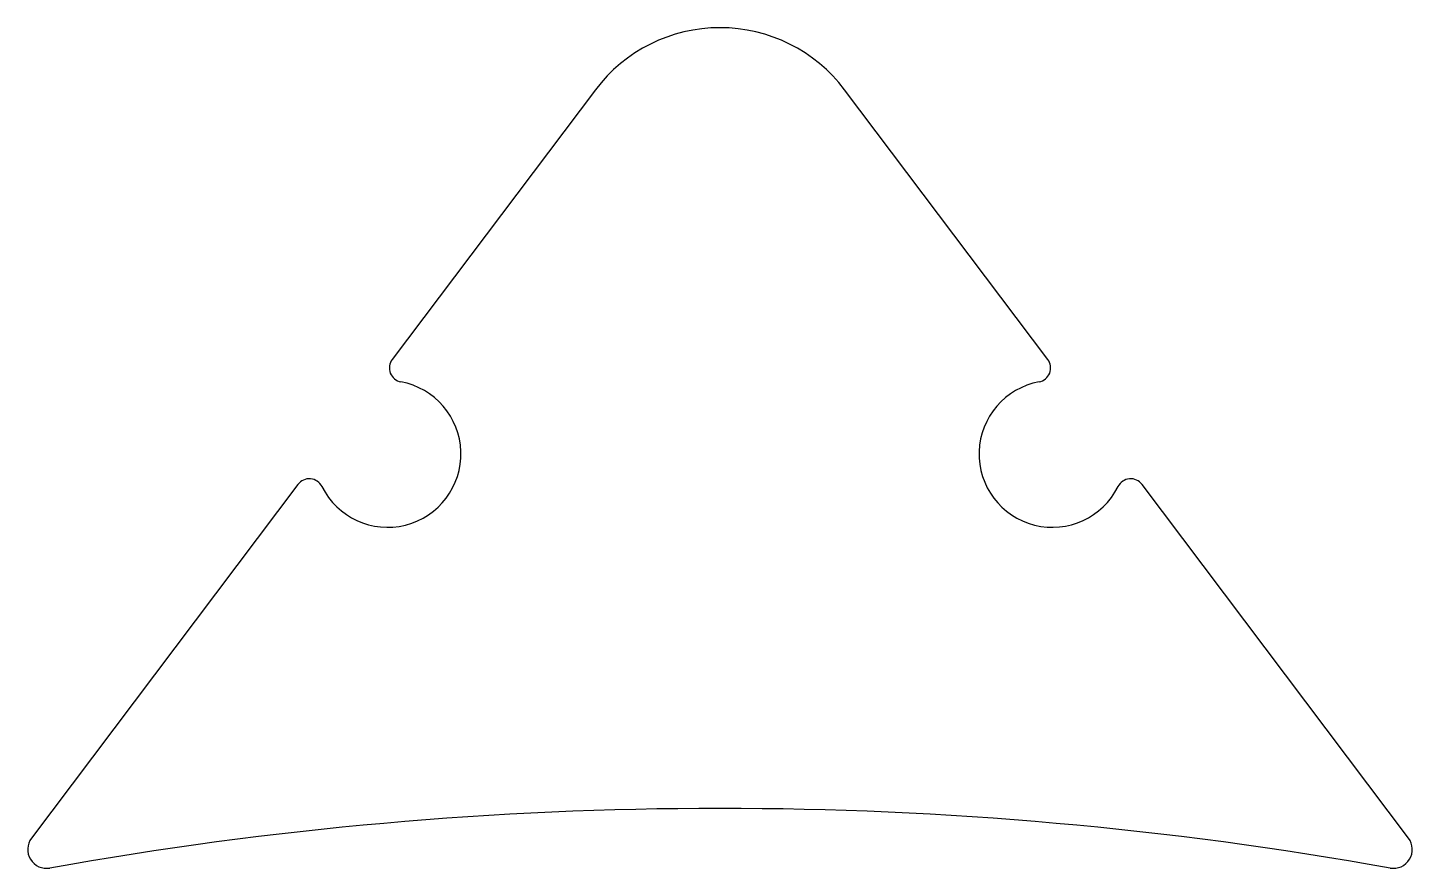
# Model space of a CAD drawing. Extents: x -15.8 to 21.4, y -10.3 to 12.3.
import ezdxf

# ---------------------------------------------------------------- set-up
doc = ezdxf.new("R2010")
doc.units = 0
doc.header["$MEASUREMENT"] = 0
doc.layers.get('0').update_dxf_attribs({"linetype": 'CONTINUOUS'})

msp = doc.modelspace()

# ---------------------------------------------------------------- linework, layer by layer
for p, q in [((-0.547, 10.614), (-6.002, 3.375)), ((11.602, 3.375), (6.147, 10.614)), ((-8.533, 0.016), (-15.688, -9.479)), ((21.288, -9.479), (14.133, 0.016))]:
    msp.add_line(p, q)
for centre, radius, start, end in [((2.8, 8.092), 4.191, 37.0008, 143.0014), ((-5.698, 3.145), 0.381, 143, 259.5095), ((11.298, 3.145), 0.381, 280.4889, 37), ((-6.126, 0.835), 1.969, 206.486, 79.5149), ((11.726, 0.835), 1.969, 100.4854, 333.514), ((-8.228, -0.213), 0.381, 26.486, 143), ((13.828, -0.213), 0.381, 37, 153.514), ((2.8, -110.666), 101.981, 79.838, 100.16199), ((-15.282, -9.785), 0.508, 143.0031, 280.162), ((20.882, -9.785), 0.508, 259.8405, 37.0024)]:
    msp.add_arc(centre, radius, start, end)

doc.saveas('drawing.dxf')
